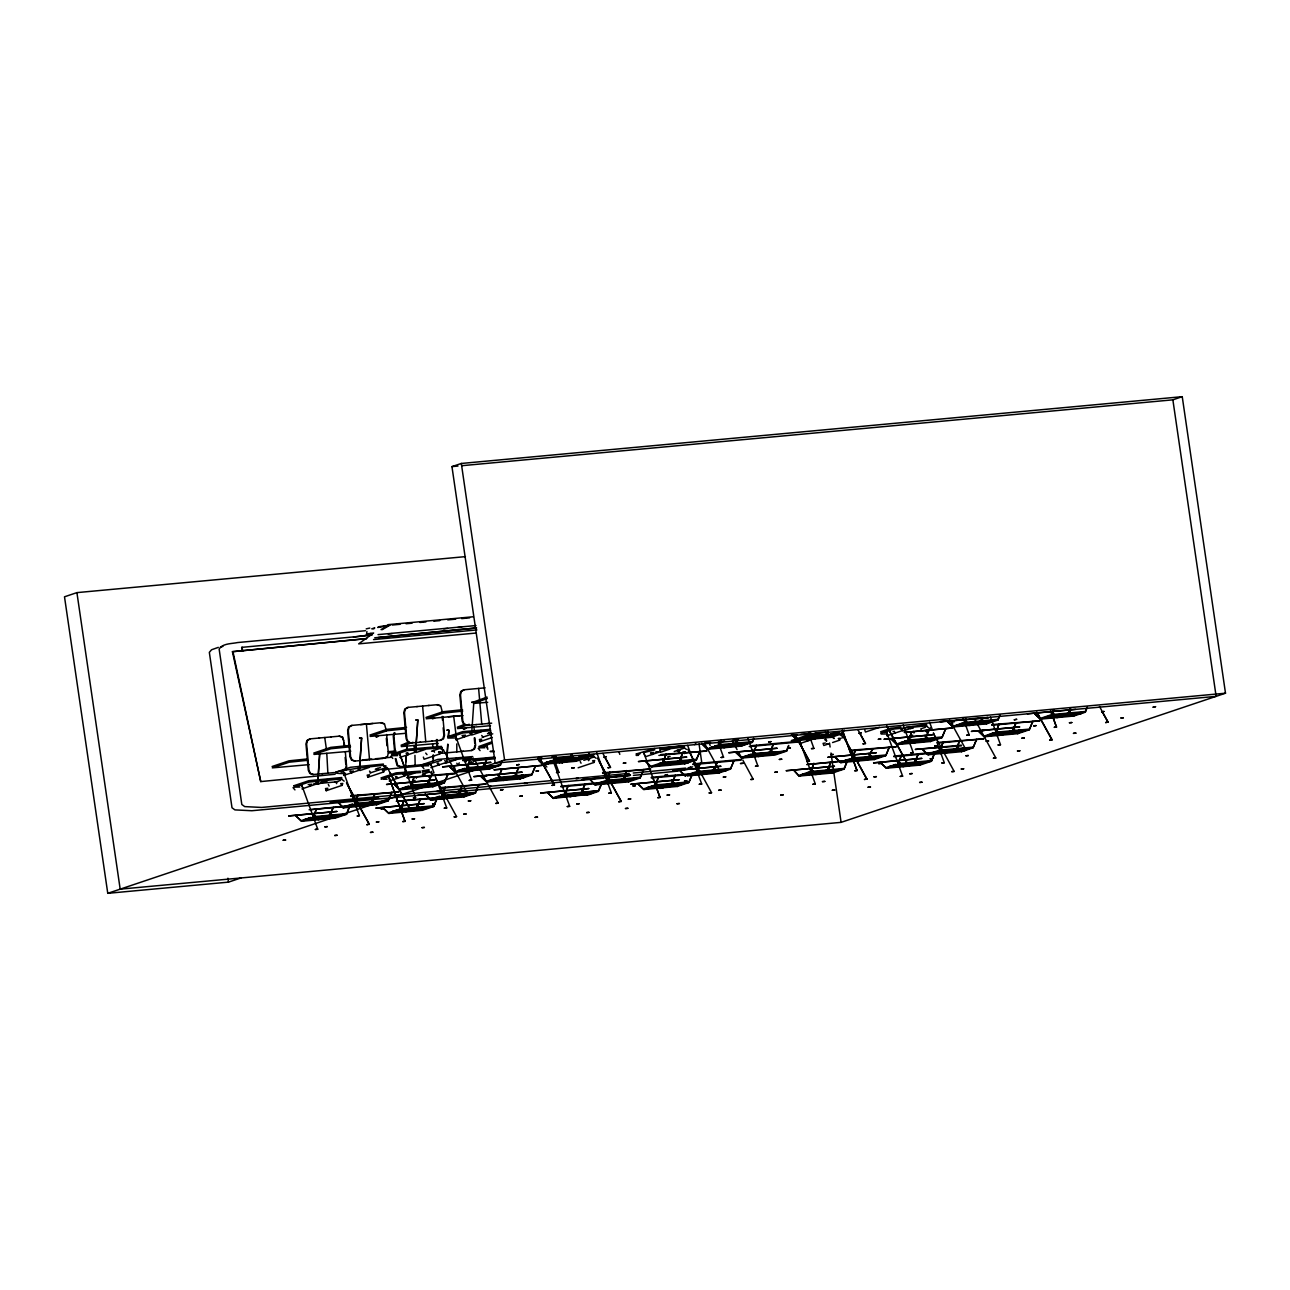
<?xml version="1.0" encoding="UTF-8"?>
<svg xmlns="http://www.w3.org/2000/svg" width="1290" height="1290" viewBox="0 0 1290 1290"><rect width="100%" height="100%" fill="white"/><g stroke="black" fill="none" stroke-linecap="round" stroke-linejoin="round"><path stroke-width="1.5" d="M385.807 767.711L385.936 765.809L383.598 766.018L385.807 767.711L370.02 773M431.553 771.404L431.424 773.307L429.231 771.614M442.131 747.781L442.002 749.684L439.809 748.006M473.22 757.956L473.091 759.858L470.882 758.165M841.854 734.026L841.725 735.929L839.532 734.236M301.957 788.899L317.727 783.594L319.581 753.666M319.791 753.505L317.727 783.594L315.728 781.885L317.646 781.708M357.394 768.453L359.394 770.146L361.603 738.074L359.394 770.146L343.624 775.451M405.221 769.856L405.495 765.857M405.769 761.842L406.173 755.843M406.592 749.829L406.866 745.83M389.241 781.047L405.012 775.758L406.398 755.698M406.802 749.684L407.076 745.668M415.525 750.248L413.59 750.425L415.59 752.135L417.799 720.046L415.59 752.135L399.819 757.44M447.017 754.408L447.711 744.411M448.259 736.397L448.888 730.221L448.469 736.235M447.92 744.265L446.679 762.309L430.908 767.615M473.817 702.421L471.705 702.341L473.817 702.421L471.608 734.51L455.822 739.815M369.311 824.181L366.908 824.697L369.311 824.181L346.478 782.74M410.978 810.749L408.575 811.249L410.978 810.749L387.194 767.566L385.887 770.049M437.084 791.189L439.455 790.98M456.563 816.635L454.193 816.844L456.563 816.635L435.681 778.354M498.23 803.186L495.86 803.412L498.23 803.186L474.494 759.729L473.172 762.213M554.458 784.884L552.056 785.4L554.458 784.884L539.252 757.246M570.631 760.02L568.261 760.245M610.476 767.26L608.074 767.776L610.476 767.26L602.865 753.441M621.216 801.284L618.813 801.783L621.216 801.284L597.447 758.101M711.548 792.721L709.178 792.947L711.548 792.721L687.812 749.264M736.477 752.909L738.847 752.699M753.215 779.289L750.845 779.499L753.215 779.289L742.782 760.004M775.064 752.489L772.694 752.699M809.443 760.987L807.04 761.487L809.443 760.987L795.188 735.074M865.461 743.363L863.058 743.862L865.461 743.363L857.85 729.543M866.896 778.966L864.494 779.482L866.896 778.966L844.079 737.525M908.563 765.534L906.161 766.034L908.563 765.534L886.698 725.802M954.165 771.42L951.778 771.63L954.165 771.42L933.267 733.139M995.832 757.972L993.445 758.197L995.832 757.972L974.934 719.691M1052.043 739.67L1049.657 740.186L1052.043 739.67L1036.838 712.032M1068.217 714.805L1065.846 715.031M1108.062 722.045L1105.659 722.561L1108.062 722.045L1099.499 706.501M310.245 784.546L311.422 784.175L310.245 786.11L309.471 784.352L308.197 784.659M408.124 753.102L407.85 754.747L406.076 753.199L407.334 752.892L408.108 754.65M464.126 735.477L465.303 735.09L464.126 737.025L463.352 735.268L462.078 735.574L463.852 737.122M293.04 787.61L294.942 789.899M390.902 756.15L392.805 758.456M416.751 804.944L422.362 810.313L388.854 813.426L383.211 808.008L388.854 813.426L398.707 810.12M421.991 766.325L423.894 768.63M441.664 793.044L447.178 797.752L458.579 793.914L461.997 785.594M466.593 765.26L472.092 769.953L483.508 766.115L487.168 758.343L483.702 766.76L472.092 770.662L466.561 765.228M478.187 748.313L480.09 750.603M544.944 764.696L546.847 767.002M645.726 761.519L651.337 766.905L684.845 763.793L679.314 757.778L684.748 763.841L696.358 759.923L699.857 751.457L696.261 759.971L662.754 763.067L666.075 754.069L662.85 763.035L651.24 766.937L645.71 761.487M654.981 782.578L657.771 784.61M679.894 770.694L685.506 776.08M724.593 741.137L718.498 742.347L724.013 747.765L735.622 743.862L737.009 740.492M752.86 751.135L758.359 755.827L769.775 751.989L773.436 744.217L769.969 752.634L758.359 756.537L752.828 751.103M880.828 762.825L886.44 768.211L919.947 765.099L931.461 761.229L934.234 754.489M891.406 739.218L897.018 744.588L930.525 741.492L924.995 735.461L930.429 741.524L942.039 737.622L945.522 729.14M908.16 737.67L913.675 742.363L925.091 738.525L928.752 730.753L925.285 739.17L913.675 743.072L908.144 737.638M964.178 720.046L968.322 723.4M978.707 731.365L984.302 736.751L1017.826 733.655L1012.279 727.625L1017.713 733.688L1029.339 729.785L1032.822 721.303L1029.226 729.818L995.719 732.913L999.04 723.916L995.815 732.881M980.932 718.482L986.544 723.867L953.036 726.98L947.392 721.562L953.036 726.98L962.888 723.658M1051.463 712.193L1055.623 715.563M678.669 751.909L676.879 750.457L678.153 750.151L678.927 751.909L680.104 749.974L678.943 750.28M833.985 738.541L832.276 737.074M826.406 741.024L824.729 739.622L825.858 739.122L826.729 740.879M378.325 768.582C379.55 772.226 374.406 768.292 377.535 768.469L378.357 770.162M345.059 770.178L345.978 766.744M345.72 770.13L346.639 766.695L345.317 751.683M394.192 732.688L393.273 736.122L394.917 754.892M394.837 732.639L393.918 736.074L395.579 754.844M433.005 762.277L433.585 755.101M474.93 745.459L474.01 748.893L471.205 750.538M443.325 749.748L467.174 792.721L464.771 793.237M843.047 735.993L841.822 738.283M341.995 785.4L342.785 783.449L340.657 783.643L341.995 785.4L326.209 790.706L325.499 788.561L327.821 788.255L326.209 790.706M383.662 771.952L384.452 770.017L382.324 770.211L383.662 771.952L367.876 777.257L367.166 775.129L369.488 774.806L367.876 777.257M439.858 753.941L440.648 751.989L438.519 752.199L439.858 753.941L424.088 759.246L423.362 757.101M593.9 762.487L594.69 760.552L592.578 760.745L593.9 762.487L578.13 767.792M839.58 740.186L840.37 738.235L838.258 738.428L839.58 740.186L832.566 742.54M349.364 807.556L346.591 814.296L312.97 817.425L316.55 808.975M313.083 817.392L316.566 808.927M349.122 806.992L346.478 814.329L334.965 818.199L301.57 821.262L295.926 815.861L301.57 821.262L311.422 817.957M354.637 803.993L357.959 794.995L354.734 803.96M391.741 792.382L388.258 800.848L376.632 804.75L371.197 798.687L376.745 804.718L343.237 807.83L337.69 801.8L343.124 807.863L353.089 804.509M400.368 809.556L403.851 801.074M410.946 785.949L414.154 776.967L410.736 785.288L444.244 782.192L447.92 774.403L444.453 782.837L432.843 786.739L427.409 780.676L432.94 786.707L399.432 789.803L393.901 783.788L399.336 789.851L409.285 786.497M416.912 807.346L420.347 799.042L417.122 808.008L405.512 811.91L400.077 805.847L404.141 809.846M431.182 775.919L427.7 784.385L416.09 788.287L410.543 782.853L416.09 787.577L427.49 783.74L431.166 775.967M436.407 799.139L433.779 806.492L400.255 809.588L403.834 801.122M436.649 799.703L433.875 806.444L422.265 810.346L416.718 804.912M441.922 796.156L445.244 787.142L442.035 796.107L475.446 793.044L479.025 784.53M466.754 767.663L500.359 765.244L466.851 768.356L470.173 759.342L466.948 768.324L455.338 772.226L449.807 766.776L455.435 772.178L488.958 769.082L500.262 764.567L501.633 761.229M462.255 786.126L458.788 794.559L447.178 798.462L441.632 793.028M501.858 761.842L500.472 765.212L488.846 769.114L483.411 763.051L487.491 767.066M501.713 769.63L498.23 778.096L486.62 781.998L481.073 776.564L486.717 781.966L520.225 778.87L514.694 772.839L520.128 778.902L531.738 775L535.221 766.518L531.641 775.032L498.134 778.128L501.697 769.662M517.758 769.808L514.984 776.548L503.374 780.45L497.843 775L503.374 779.724L514.791 775.903L518.467 768.066M588.917 753.392L587.643 757.407L554.136 760.503L555.409 756.504M554.249 760.471L555.635 757.101M572.163 754.94L570.793 758.278L559.392 762.1M572.389 755.553L571.002 758.923L559.376 762.825L553.942 756.762L558.022 760.778M589.143 754.005L587.756 757.375L576.13 761.277L570.712 755.214L576.243 761.245L542.735 764.341L538.559 759.649M581.548 792.286L584.967 783.965L581.742 792.947L570.132 796.849L564.585 791.399L570.132 796.124L579.645 792.931M601.979 782.917L598.496 791.383L586.885 795.285M606.655 781.047L609.88 772.081L606.558 781.079L640.066 777.983L643.629 769.517L640.163 777.951L628.553 781.853L623.118 775.79L628.649 781.821L595.141 784.917L589.611 778.886L595.045 784.949L604.994 781.611M692.343 774.065L688.86 782.546L677.25 786.449L643.839 789.512L638.195 784.11L643.839 789.512L655.352 785.642L688.763 782.578L692.327 774.113M697.019 772.21L700.244 763.245L696.923 772.242L730.43 769.146L734.01 760.632L730.43 769.146L718.917 773L687.473 775.887M720.03 741.428L718.756 745.443L720.949 740.347M717.256 762.18L713.773 770.662L702.163 774.564L696.616 769.114L702.163 773.839L713.563 770.001L717.24 762.229M736.784 739.88L735.413 743.217L724.013 747.039L718.578 741.702M753.537 738.332L752.28 742.347L714.854 746.039L748.377 742.943M753.763 738.928L752.376 742.314L740.766 746.217L735.332 740.154L738.041 742.814M753.021 753.537L786.626 751.119L753.118 754.231L756.44 745.217L753.215 754.199L741.605 758.101L736.074 752.65L741.605 757.375L775.113 754.279L786.529 750.441L788.577 745.443M788.803 746.039L786.723 751.086L775.113 754.989L741.702 758.068M810.394 732.591L809.12 736.606L842.644 733.494L844.128 730.092M810.62 733.204L809.233 736.574L797.607 740.476L792.076 735.026L797.72 740.444L831.228 737.332L827.051 732.639M810.668 772.178L813.893 763.212L810.572 772.226L844.079 769.114L846.95 762.342M827.374 731.64L825.987 735.01L814.377 738.912L808.83 733.478M846.708 761.777L844.079 769.114L832.566 772.984L799.155 776.048L793.624 770.033L799.058 776.08L809.007 772.742M850.674 759.294L840.725 762.648L835.178 757.198L840.822 762.616L874.33 759.504L868.799 753.473L874.233 759.536L885.843 755.634L889.326 747.168L885.746 755.666L852.222 758.778L855.56 749.78L852.335 758.746M934.008 753.924L931.364 761.277L897.856 764.373L901.178 755.376M901.42 755.908L897.953 764.341L886.343 768.243L880.812 762.793M914.513 762.132L918.174 754.36M918.19 754.311L914.707 762.793L903.097 766.695L897.663 760.632L901.742 764.631M943.103 742.427L939.62 750.893L928.01 754.795L922.463 749.361L928.107 754.763L961.614 751.667L956.083 745.636L961.518 751.699L973.128 747.797L976.611 739.315L973.031 747.829L939.523 750.941L943.087 742.476M999.218 716.014L997.96 720.03L964.436 723.142L965.71 719.127M964.549 723.11L965.936 719.739M959.599 740.379L956.18 748.7L944.764 752.538L939.249 747.829L944.764 753.247L956.374 749.345L959.841 740.928M982.464 717.579L981.093 720.9L969.693 724.738M982.69 718.175L981.303 721.545L969.693 725.448L964.146 720.014M1000.137 714.95L998.057 719.997L986.447 723.9L980.9 718.466M1053.688 709.613L1051.737 715.289L1085.245 712.193L1086.503 708.178M1051.834 715.257L1053.914 710.21M1070.442 708.065L1068.378 713.064L1056.978 716.885M1070.668 708.645L1068.588 713.709L1056.978 717.611L1051.431 712.161M1087.422 707.097L1085.341 712.161L1073.732 716.063L1068.297 710L1073.828 716.031L1040.321 719.127L1034.677 713.725L1040.321 719.127L1050.173 715.821M442.099 752.038L443.405 749.554M431.521 775.661L432.827 773.162M929.106 730.446L930.413 727.947M366.924 631.536L366.602 633.793L372.552 633.245M336.658 783.659L335.884 781.901L313.309 783.998M434.52 752.199L433.746 750.441L432.553 750.828M490.522 734.591L489.749 732.817L488.571 733.204M834.275 738.38L832.679 736.88M921.576 730.543L920.754 728.85M329.144 786.094L328.305 784.433M370.811 772.662L369.504 771.081M427.006 754.634L425.7 753.07M416.428 778.257L415.59 776.596M482.96 737.122L481.718 735.445M581.048 763.196L580.21 761.519M914.03 733.043L913.191 731.382M353.089 770.727L351.912 772.662L351.138 770.904L349.864 771.21L351.638 772.758M563.327 761.261L562.15 763.196L561.376 761.439M345.526 773.258L344.333 775.209L343.527 773.339M459.288 762.874L458.031 764.922L456.789 763.245M466.787 760.439L465.642 762.309L464.835 760.616M480.09 741.621L481.686 739.17L479.38 739.476L480.09 741.621L492.361 737.493M272.109 766.502L289.008 760.826L306.73 759.004M313.776 753.054L330.675 747.378L350.332 745.378M335.384 772.339L350.477 767.276L383.453 764.067M369.972 735.042L386.871 729.366L406.543 727.366M391.596 754.327L406.673 749.264L441.632 746.394M401.061 745.217L409.043 742.185M425.99 717.417L442.889 711.741L462.546 709.742M381.018 777.935L396.094 772.871L420.33 771.162M381.211 779.305L396.304 774.242L420.54 772.533M422.685 764.502L437.762 759.423L472.721 756.569M473.462 702.05L487.136 697.1M457.273 727.205L465.238 724.174M441.841 747.765L406.882 750.619L391.789 755.698L397.659 755.585M478.88 746.491L491.232 742.04M545.944 762.487L547.928 762.825M791.318 740.573L806.395 735.494L818.892 734.881M791.512 741.943L809.024 735.913L842.644 733.494L831.131 737.364L825.616 731.946M373.649 632.955L358.668 643.855L476.026 633.051M689.65 767.776L690.666 767.115M434.601 718.207L432.376 718.836M310.358 738.847L307.552 740.492L306.633 743.927L308.939 770.178L310.455 773.387L313.502 774.5M352.025 725.399L349.219 727.044L348.3 730.479L350.606 756.746L352.122 759.955L355.169 761.052M408.221 707.388L405.415 709.032L404.496 712.467L406.818 738.735L408.317 741.943L411.365 743.04M464.239 689.763L461.433 691.408L460.514 694.842L462.82 721.11L464.319 724.319L467.367 725.415M383.92 758.375L386.726 756.73M384.581 758.327L387.387 756.682L388.306 753.247L386.645 734.494M440.116 740.363L442.922 738.719L443.841 735.284L443.179 727.786M381.018 629.601L387.871 625.795L377.728 627.488M382.017 629.73L390.338 624.957L378.341 626.811M365.844 635.212L371.069 633.39M696.535 765.744L700.47 763.825L701.663 761.874L699.051 743.943M371.327 633.793L368.392 634.841A44.666 21.075 84.7 0 0 367.666 635.164L353.46 637.083M465.416 556.635L76.916 592.626L64.5 596.802L107.763 893.325L228.475 882.134L240.908 877.958M1182.237 396.675L1172.868 399.836L1216.131 696.358L495.215 763.132L451.951 466.609L461.32 463.465L1182.237 396.675L1225.5 693.198L841.096 822.359L120.18 889.149L76.916 592.626M242.181 651.337L242.101 647.209L242.681 651.176M335.126 774.258L260.741 781.595L232.426 651.692L366.747 638.55M487.346 698.471L473.656 703.421L487.733 702.292M260.741 781.595L232.926 651.531M413.042 742.282L401.271 746.587L438.084 743.363M469.238 724.271L457.466 728.576L490.506 725.69M321.726 781.385L327.176 779.547L327.37 780.918L318.291 783.965M359.958 770.533L369.037 767.486L368.843 766.115M475.607 732.301L481.057 730.479L481.251 731.833L472.172 734.897M416.154 752.522L425.249 749.458L425.039 748.103M335.368 782.111L340.528 780.369M375.309 769.243L380.469 767.502M431.505 751.231L440.116 748.329M487.523 733.607L490.958 732.446M482.234 737.364L492.764 733.833M491.425 743.411L479.074 747.845L484.943 747.732M409.011 773.549L414.461 771.71L414.671 773.081L407.398 775.516M445.437 763.293L456.321 759.633L456.128 758.262M422.652 774.258L429.538 771.952M466.045 760.245L471.205 758.504M310.971 817.392L301.457 820.585L334.981 817.473L346.381 813.651L312.873 816.747M352.638 803.944L343.124 807.137L376.648 804.041L388.048 800.203L391.725 792.431M408.833 785.933L399.336 789.125L432.843 786.029L444.357 782.869L410.833 785.981M464.851 768.308L455.338 771.501L488.846 768.405M107.763 893.325L504.584 759.987L1225.5 693.198M439.922 796.107L430.425 799.3L424.99 793.963L430.409 800.01L440.374 796.672M552.588 761.035L542.622 764.373L538.494 760.31M405.512 811.184L415.009 807.991M583.838 760.358L594.158 756.891M639.953 753.844L636.196 755.408L638.502 755.343M643.388 752.699L654.836 749.845M665.817 749.022L669.446 747.813L669.655 749.168L660.561 752.231M645.984 756.553L659.996 751.844L659.932 749.958M674.202 751.506L684.522 748.039M660.754 763.019L651.24 766.228L688.65 762.519L655.143 765.631M717.208 745.975L707.243 749.313L701.712 743.862M611.799 782.691L623.199 778.854L626.634 770.533L623.409 779.499L611.799 783.401L606.365 777.338L610.444 781.353M667.994 764.664L679.411 760.826L682.829 752.522L679.604 761.487L667.994 765.389L662.56 759.326L666.64 763.325M585.499 793.931L581.451 789.222L586.885 794.576L598.302 790.738L601.962 782.966M684.748 763.116L696.165 759.278L662.657 762.39M687.312 774.758L696.81 771.565L730.334 768.453L718.917 772.291L687.376 775.209M687.054 775.548L695.358 772.774M741.605 757.375L751.119 754.182M662.399 786.642L671.897 783.449L675.331 775.129L672.106 784.094L660.496 787.997M825.777 734.365L814.377 738.202L808.943 732.865M799.542 743.685L815.312 738.38L813.313 736.671M821.327 736.929L828.889 735.348M842.531 732.817L831.131 736.654L797.623 739.75M829.067 743.717L823.81 745.491L823.085 743.346L825.407 743.04M879.49 727.334L865.477 732.043L864.751 729.914M880.635 731.753L890.955 728.286L900.823 727.125M880.828 733.123L893.889 729.027L926.865 725.818M886.827 735.832L902.613 730.543L902.532 728.657M903.177 730.914L912.256 727.866L912.062 726.496L926.655 724.448M921.963 728.463L925.414 727.318M850.223 758.73L840.725 761.922L874.233 758.826L885.633 754.989L852.126 758.101M962.437 723.093L952.939 726.286L986.447 723.19L997.847 719.352L964.339 722.448M895.857 764.325L886.343 767.534L919.851 764.422L931.267 760.584L897.759 763.696M993.719 732.881L984.206 736.074L1017.713 732.962L1029.13 729.124L995.622 732.236M994.155 733.446L984.206 736.784L978.675 731.349M903.097 765.97L912.611 762.777M961.518 750.974L972.934 747.152L939.426 750.248L928.01 754.086L965.42 750.393L931.815 752.812M371.73 628.843L374.729 627.859M373.084 628.891L374.455 628.456M218.316 647.37L211.56 649.757L209.335 652.353L232.006 807.766L234.925 809.894L251.856 810.733L603.478 778.16M684.909 769.63L680.668 770.646M336.674 782.014L337.835 781.724M423.959 774.177L425.12 773.871L423.975 775.758L422.378 774.258M588.579 759.117L589.74 758.81L588.595 760.697L587.788 759.004M652.53 752.715L653.691 752.425L652.514 754.36L651.74 752.602L650.482 752.909L652.256 754.457M366.199 628.875L369.779 628.069M334.61 782.208L335.884 781.901M893.083 731.607L894.341 731.285L895.115 733.059M803.864 737.493L806.605 736.864M692.682 766.873L688.134 767.776M415.557 797.51L413.235 798.01L415.622 797.784L399.594 753.602L397.239 754.021M490.99 786.207L488.62 786.416M359.362 815.522L357.04 816.022L359.41 815.812L343.398 771.63L341.044 772.033M404.979 821.117L402.657 821.617L405.044 821.408L389.016 777.225L405.044 821.408M659.98 797.22L657.642 797.72L660.029 797.494L644 753.312L644.79 755.618M1056.446 726.834L1054.124 727.334L1056.51 727.109L1051.124 712.193M856.947 770.307L854.625 770.807L857.012 770.598L842.322 730.076M716.676 770.324L719.078 769.824L704.824 743.911M962.356 748.023L964.759 747.507L949.553 719.885M220.525 646.887L222.864 646.467M453.258 736.397L455.612 735.977L471.624 780.16L469.254 780.385L471.624 780.16M484.524 746.168L486.878 745.765L487.668 748.055M299.377 785.481L301.731 785.062L317.743 829.244L315.373 829.47L317.743 829.244M428.328 764.196L430.683 763.777L434.004 772.92M884.247 732.414L886.601 732.01L902.629 776.193L900.259 776.403L902.629 776.193M490.426 729.334L462.691 731.64L447.598 736.703L449.904 736.638M490.619 730.688L462.884 732.994L447.807 738.074L455.451 737.928M383.646 765.438C387.532 764.519 311.277 773.113 343.253 773.565M341.786 777.515L308.81 780.708L293.733 785.787L296.023 785.723M341.979 778.87L309.003 782.079L293.927 787.158L299.796 787.045M470.931 757.585L450.452 760.181M422.088 770.872L429.07 769.662M422.281 772.226L429.264 771.033M593.69 754.602L579.081 756.649L579.291 758.02L593.9 755.972M684.055 745.765L659.996 748.41M684.264 747.12L660.206 749.764M830.647 733.8L839.371 732.301M834.34 734.558L837.823 733.962M678.33 771.065L633.438 775.387M441.519 760.31L422.878 765.873L428.748 765.76M654.643 748.49L636.002 754.037L638.292 753.973M415.106 780.402L412.784 780.724L413.51 782.853M670.091 756.504L667.769 756.811L668.494 758.955M954.358 721.755L952.036 722.061L952.762 724.206M912.691 735.187L910.385 735.51L911.095 737.638M685.7 768.114L633.245 773.016M374.745 637.776L476.607 627.891M232.426 651.692L366.263 638.711M378.244 637.55L476.123 628.053M383.065 769.598L423.023 765.728M474.946 760.697L494.925 758.746M428.474 705.501L437.632 704.663L440.68 705.759L442.518 712.725M330.611 736.961L339.77 736.122L342.817 737.219L344.817 746.055M487.636 723.529L491.684 723.174M431.618 741.153L440.777 740.315L443.583 738.67L444.502 735.236L442.841 716.482M375.422 759.181L382.872 758.488M462.707 751.328L471.866 750.49L474.672 748.845L475.591 745.41L474.93 737.912M421.04 764.776L424.442 764.454M451.951 466.609L457.966 466.061M461.965 465.69L1172.868 399.836M388.048 624.65L473.414 616.749M392.176 625.037L400.11 624.296M406.06 623.747L412.026 623.199M419.959 622.457L425.926 621.909M433.859 621.183L439.809 620.619M447.759 619.893L455.693 619.152M461.659 618.603L469.592 617.862M365.473 630.713L237.602 642.549C231.619 643.839 222.606 643.291 219.139 649.063L241.811 804.476L244.713 806.605L261.66 807.443L629.262 773.387M241.601 647.37L372.036 635.18M378.034 634.615L475.978 625.553M388.177 633.971L392.144 633.616M443.76 628.827L447.727 628.456M457.66 627.537L461.626 627.166M373.536 639.566L476.897 629.923M485.137 687.828L463.578 689.811L460.772 691.456L459.853 694.891L462.175 721.158L463.674 724.367L466.722 725.464L476.526 724.577M416.735 706.597L429.135 705.453M417.379 706.549L407.575 707.436L404.77 709.081L403.851 712.515L406.156 738.783L407.656 741.992L410.704 743.088L420.524 742.202M462.755 711.113L443.083 713.112L426.184 718.788L463.013 715.563M360.523 724.609L381.437 722.674L384.485 723.787L386.323 730.737M372.923 723.464L351.364 725.448L348.558 727.092L347.639 730.527L349.961 756.795L351.461 760.004L354.508 761.1L376.067 759.133M448.469 716.724L460.224 715.628M404.802 728.915L387.081 730.737L370.182 736.413L405.108 733.365M318.856 738.041L331.256 736.913M319.517 738.009L309.697 738.896L306.891 740.541L305.972 743.975L308.294 770.227L309.793 773.436L312.841 774.548L322.661 773.661M475.881 724.625L488.281 723.48M350.541 746.749L330.869 748.748L313.97 754.424L350.799 751.199M419.863 742.25L432.263 741.105M388.226 751.699L395.966 750.974M306.939 760.374L289.218 762.197L272.319 767.873L309.132 764.631M388.419 753.07L396.159 752.344M362.297 759.955L371.778 759.084M375.567 758.73L390.741 757.327M463.352 751.28L442.454 753.215L439.406 752.102M494.086 751.086L490.071 751.457L494.183 751.78M462.868 760.02L494.957 757.053M322 773.71L334.4 772.565M462.965 760.713L495.054 757.73M409.285 765.857L421.685 764.728M409.946 765.809L400.126 766.695L397.078 765.599L395.256 758.633M537.898 758.246L541.913 757.875M551.943 756.956L555.958 756.585M695.89 743.798L694.601 744.62M704.534 743.008L710.548 742.443M732.607 740.396L738.622 739.847M790.98 735.219L797.01 734.655M801.009 734.284L811.039 733.349M815.054 732.978L825.084 732.059M952.213 720.513L940.184 721.626L988.414 717.853L987.124 717.272M956.229 720.143L966.258 719.207M970.274 718.836L980.303 717.901M554.039 759.826L587.547 756.714L576.146 760.552L542.622 763.664L560.731 757.81L573.212 757.198M906.177 727.044L910.095 726.673M738.799 745.668L707.259 748.603L701.825 743.25M454.983 773.194L406.85 777.644L455.08 773.871M751.135 745.717L797.252 741.444M660.77 754.553L707.001 750.974L658.868 755.424M749.232 746.587L797.365 742.121M991.736 724.593L1039.966 720.82L991.833 725.27M813.909 748.41L811.523 748.635L813.909 748.41L808.524 733.51M558.909 772.323L556.538 772.549L558.909 772.323L552.878 755.747M438.471 783.643L407.043 787.255M723.545 757.262L721.158 757.472L723.545 757.262L718.159 742.347M780.756 751.893L749.216 754.827L780.853 752.586M690.392 760.745L658.851 763.664L690.489 761.423M969.209 734.945L966.839 735.171L969.209 734.945L963.179 718.369M438.584 784.336L403.141 787.851L436.649 784.739M490.426 779.999L524.03 777.58L490.522 780.692M1023.357 730.591L991.817 733.51L1023.454 731.269M350.654 795.672L398.884 791.899L350.751 796.349M692.924 763.922L741.057 759.455M439.938 787.642L486.169 784.046L440.051 788.319M602.559 772.758L650.789 768.985L602.656 773.436M693.02 764.599L741.153 760.149M850.239 750.264L896.469 746.684L850.352 750.957M937.54 742.427L983.77 738.831L937.637 743.105M607.461 777.789L629.439 775.758M961.389 745.152L915.255 749.426L961.485 745.83M354.54 803.315L388.145 800.88L350.832 805.266M757.891 766.034L755.521 766.26L757.891 766.034L747.861 738.315M441.825 795.462L475.333 792.366L479.009 784.578M469.56 793.818L438.116 797.43M913.207 752.57L910.837 752.796L913.207 752.57L903.177 724.851M1000.492 744.733L998.121 744.959L1000.492 744.733L990.462 717.014M382.372 802.348L309.084 809.798M651.256 777.354L726.625 770.42L693.117 773.516M469.657 794.511L396.272 801.267L434.472 798.413M560.892 786.207L609.025 781.74M879.861 756.456L848.433 760.052M311.084 809.604L349.203 806.073M651.353 778.047L695.487 773.952M969.129 748.426L935.718 752.215M438.487 798.042L444.502 797.494M879.974 757.133L806.669 764.583M560.989 786.884L605.123 782.804M893.857 756.053L969.225 749.103M808.685 764.389L844.773 761.052M848.788 760.681L854.802 760.116M893.97 756.73L930.058 753.392M936.072 752.828L941.99 751.586M701.696 784.062L699.309 784.272L701.696 784.062L687.667 745.362M446.711 807.959L444.324 808.185L446.711 807.959L435.343 776.58M611.331 792.899L608.944 793.124L611.331 792.899L596.641 752.376M944.296 762.745L941.926 762.971L944.296 762.745L936.927 742.347M569.664 806.347L567.294 806.556L569.664 806.347L553.636 762.164M815.345 784.03L812.958 784.256L815.345 784.03L799.316 739.847L800.106 742.153M478.606 688.425L481.75 724.077M422.604 706.049L425.748 741.702M453.693 716.224L455.918 733.994M366.408 724.061L369.537 759.713M324.741 737.509L326.435 749.345M456.837 751.876L456.789 743.911M415.17 765.309L414.945 755.36M327.87 773.162L326.789 753.312M548.137 764.18C539.784 763.777 570.841 756.037 573.405 758.552M881.102 734.042L886.456 733.962M815.522 736.3L819.086 736.251M793.818 741.879L797.381 741.831M383.501 779.257L387.081 779.192M417.799 720.046L415.686 719.965L417.573 720.207M448.888 730.221L446.775 730.14L448.662 730.382M361.603 738.074L359.491 737.977L361.377 738.235M405.108 743.572L407.221 743.669M436.988 704.711L440.035 705.807M380.776 722.722L383.823 723.835M438.745 752.151L441.793 753.263M339.109 736.171L342.156 737.267L343.672 740.476M400.787 766.663L397.739 765.551L395.901 758.585M926.817 726.399L929.01 728.092M684.216 747.716L686.409 749.393M593.851 756.553L596.044 758.246M341.931 779.45L344.14 781.143M900.614 728.834L902.613 730.543M469.608 732.801L471.608 734.51L471.527 732.623M444.679 760.6L446.679 762.309L446.598 760.423M403.012 774.048L405.012 775.758M438.923 764.922L437.165 763.374L438.423 763.067L439.197 764.825M397.272 778.354L395.498 776.822L396.756 776.499L397.53 778.273M891.39 739.186L896.921 744.636L908.531 740.734L941.942 737.654L945.506 729.189M772.404 751.602L769.678 748.926L775.113 754.279M679.862 770.662L685.409 776.112M654.949 782.562L657.739 785.288M329.547 812.136L333.61 816.151M329.466 812.781L334.981 817.473M427.941 775.806L429.28 777.564M1102.321 711.951L1108.029 722.336M1037.74 713.999L1052.027 739.96M886.617 726.012L908.531 765.825M859.721 733.252L865.429 743.637M843.999 737.719L855.431 758.488M857.35 761.955L866.864 779.257M795.124 735.3L809.427 761.261M732.333 740.992L737.074 749.635M738.976 753.086L740.879 756.537M604.736 757.166L610.444 767.55M599.269 761.761L621.183 801.574M540.139 759.213L554.442 785.175M389.983 772.952L410.946 811.039M347.365 784.675L354.992 798.51M356.895 801.977L369.279 824.471M807.056 739.138L807.83 740.895M886.746 733.736L887.552 735.59M799.461 741.573L800.251 743.443M487.023 747.49L487.83 749.361M455.741 737.703L456.547 739.573M389.145 778.95L389.951 780.805M1050.479 710.532L1056.51 727.109M929.606 722.223L932.267 729.543M933.589 733.204L935.589 738.686M843.08 732.317L857.012 770.598M652.659 777.225L660.029 797.494M408.237 777.515L399.594 753.602M886.601 732.01L887.391 734.3M455.612 735.977L456.386 738.283M430.683 763.777L431.473 766.083M343.398 771.63L344.172 773.919M301.731 785.062L302.505 787.368M709.435 743.379L710.161 745.507M619.071 752.215L619.797 754.36M454.451 767.276L455.176 769.421M1077.537 714.063L1044.126 717.853L1081.439 713.467L1047.931 716.579M1075.602 709.323L1027.469 713.773M827.777 731.091L828.357 735.074M829.518 743.04L830.099 747.023M830.986 753.005L841.096 822.359M632.358 779.853L598.85 782.966L636.163 778.579L602.753 782.369M586.885 794.576L553.475 798.365L547.863 792.979L553.378 798.397L564.988 794.495L598.302 790.738L564.778 793.85L553.378 797.672L590.788 793.979L557.28 797.075M461.32 463.465L504.584 759.987M465.9 790.851L417.767 795.317M227.911 878.216L228.475 882.134M473.93 726.657L474.43 732.285M474.269 737.961L474.768 743.588M442.196 716.531L442.518 720.272M437.068 739.525L437.729 747.023M436.423 739.573L437.084 747.071M432.601 743.846L432.924 747.603M432.94 755.15L433.263 758.891M414.074 745.459L414.429 749.426M386.323 738.299L386.984 745.797M343.833 742.347L344.156 746.104M345.156 757.359L345.817 764.873M569.567 758.794L569.648 760.681M283.203 840.274L285.59 840.048L283.203 840.274M324.87 826.826L327.241 826.616L324.87 826.826M370.504 832.437L372.875 832.211L370.504 832.437M381.082 808.814L383.453 808.604L381.082 808.814M412.155 818.989L414.541 818.763L412.155 818.989M468.367 800.977L470.737 800.751L468.367 800.977M484.556 775.822L486.927 775.596L484.556 775.822M523.176 775.096L520.789 775.613L523.176 775.096M524.369 783.353L526.755 783.127L524.369 783.353M535.124 817.36L537.495 817.15L535.124 817.36M571.841 767.969L574.227 767.76L571.841 767.969M576.791 803.928L579.162 803.702L576.791 803.928M625.489 808.524L627.859 808.298L625.489 808.524M632.987 785.916L635.357 785.691L632.987 785.916M657.948 751.893L655.546 752.393L657.948 751.893M662.883 787.835L660.48 788.351L662.883 787.835M667.156 795.091L669.526 794.866L667.156 795.091M688.989 768.292L691.375 768.066L688.989 768.292M723.351 777.064L725.722 776.854L723.351 777.064M779.354 759.439L781.74 759.23L779.354 759.439M780.805 795.059L783.175 794.834L780.805 795.059M822.569 736.816L820.166 737.332L822.569 736.816M822.472 781.627L824.842 781.401L822.472 781.627M826.842 744.072L829.212 743.846L826.842 744.072M868.089 787.222L870.46 786.997L868.089 787.222M878.667 763.599L881.038 763.39L878.667 763.599M912.933 727.979L910.53 728.495L912.933 727.979M909.756 773.774L912.127 773.549L909.756 773.774M934.669 745.975L937.056 745.765L934.669 745.975M965.952 755.763L968.322 755.537L965.952 755.763M982.142 730.608L984.528 730.382L982.142 730.608M1020.777 729.898L1018.374 730.398L1020.777 729.898M1021.97 738.138L1024.341 737.912L1021.97 738.138M1069.442 722.755L1071.813 722.545L1069.442 722.755M1155.534 706.678L1153.131 707.178L1155.534 706.678M312.777 813.684L318.211 819.747L329.837 815.844L333.32 807.379L329.627 815.199L318.211 819.037L312.777 813.684M354.444 800.251L359.878 806.315L371.504 802.412L374.987 793.931L371.294 801.751L359.878 805.589L354.444 800.251M458.498 790.851L463.932 796.914L475.542 793.011L463.932 796.188L430.521 799.977L464.029 796.881L458.498 790.851M671.816 780.385L677.25 786.449L671.816 780.385M713.483 766.953L718.917 773L713.483 766.953M810.378 768.469L815.812 774.532L827.422 770.63L830.905 762.164L827.212 769.985L815.812 773.823L810.378 768.469M827.132 766.921L832.566 772.984L827.132 766.921M852.045 755.037L857.479 761.1L869.089 757.198L872.572 748.716L868.88 756.537L857.479 760.374L852.045 755.037M914.417 759.084L919.851 765.131L914.417 759.084M995.525 729.173L1000.959 735.236L1012.569 731.333L1016.069 722.851L1012.376 730.688L1000.959 734.51L995.525 729.173M471.737 762.164L470.947 764.115L469.608 762.358L471.737 762.164M685.054 751.699L684.264 753.65L682.942 751.909L685.054 751.699M927.671 730.398L926.865 732.349L925.543 730.591L927.671 730.398M568.213 785.529L564.891 794.527L568.213 785.529M658.577 776.677L655.255 785.691L658.577 776.677M911.756 731.753L908.434 740.766L911.756 731.753M378.405 736.235L376.18 736.864L378.405 736.235M465.69 728.382L463.465 729.011L465.69 728.382M400.158 808.911L388.758 812.732L422.265 809.636L433.666 805.799L400.158 808.911M498.037 777.451L486.62 781.288L520.128 778.176L531.544 774.339L498.037 777.451M606.445 780.402L595.045 784.239L628.553 781.127L639.969 777.306L606.445 780.402M718.659 744.765L707.355 749.28L740.863 746.168L752.167 741.653L718.659 744.765M655.143 784.997L643.742 788.835L677.25 785.723L688.667 781.901L655.143 784.997M810.459 771.533L799.058 775.371L832.566 772.259L843.982 768.437L810.459 771.533M908.337 740.073L896.921 743.911L930.429 740.815L941.845 736.977L908.337 740.073M1051.624 714.612L1040.224 718.449L1073.732 715.337L1085.148 711.5L1051.624 714.612M519.048 764.502L516.726 765.018L519.048 764.502M538.462 770.823L536.092 771.049L538.462 770.823M606.332 756.666L604.01 757.166L606.332 756.666M434.972 803.831L432.601 804.041L434.972 803.831M625.747 762.987L623.376 763.196L625.747 762.987M502.858 789.657L500.536 790.173L502.858 789.657M578.275 778.354L575.904 778.579L578.275 778.354M378.776 821.843L376.406 822.053L378.776 821.843M770.952 741.605L768.63 742.105L770.952 741.605M337.109 835.275L334.739 835.501L337.109 835.275M522.273 795.978L519.886 796.204L522.273 795.978M466.061 813.99L463.691 814.216L466.061 813.99M790.383 747.926L787.997 748.135L790.383 747.926M667.478 774.597L665.156 775.096L667.478 774.597M861.317 732.768L858.995 733.268L861.317 732.768M424.394 827.438L422.024 827.664L424.394 827.438M742.895 763.293L740.524 763.519L742.895 763.293M686.893 780.918L684.522 781.143L686.893 780.918M880.748 739.073L878.361 739.299L880.748 739.073M833.259 754.457L830.889 754.666L833.259 754.457M630.697 798.929L628.311 799.155L630.697 798.929M1016.633 719.304L1014.311 719.804L1016.633 719.304M589.03 812.378L586.644 812.587L589.03 812.378M777.257 772.081L774.887 772.291L777.257 772.081M721.062 790.093L718.675 790.319L721.062 790.093M1036.047 725.609L1033.677 725.835L1036.047 725.609M1103.934 711.451L1101.612 711.951L1103.934 711.451M679.395 803.525L677.008 803.751L679.395 803.525M988.575 740.992L986.205 741.202L988.575 740.992M932.573 758.617L930.203 758.826L932.573 758.617M1123.348 717.772L1120.962 717.982L1123.348 717.772M1075.876 733.139L1073.49 733.365L1075.876 733.139M876.378 776.628L873.991 776.838L876.378 776.628M834.711 790.06L832.324 790.286L834.711 790.06M1019.858 750.764L1017.488 750.99L1019.858 750.764M963.662 768.775L961.276 769.001L963.662 768.775M921.995 782.224L919.625 782.45L921.995 782.224M490.732 762.374L442.599 766.841L490.732 762.374M496.457 765.841L462.949 768.953L496.457 765.841M838.742 734.091L805.218 737.203L838.742 734.091M583.741 758.004L550.233 761.1L583.741 758.004M492.651 767.115L459.143 770.227L492.651 767.115M834.936 735.365L801.413 738.477L834.936 735.365M994.042 720.626L960.534 723.738L994.042 720.626M579.936 759.278L546.428 762.374L579.936 759.278M744.572 744.217L711.048 747.313L744.572 744.217M990.252 721.9L956.729 725.012L990.252 721.9M542.268 765.341L494.135 769.808L542.268 765.341M952.568 727.979L904.435 732.43L952.568 727.979M434.714 779.999L386.581 784.465L434.714 779.999M776.999 748.248L728.866 752.715L776.999 748.248M521.999 772.162L473.865 776.612L521.999 772.162M686.635 757.101L638.502 761.552L686.635 757.101M932.315 734.784L884.182 739.251L932.315 734.784M1019.6 726.947L971.467 731.398L1019.6 726.947M527.739 775.629L494.231 778.725L527.739 775.629M778.918 752.989L745.41 756.101L778.918 752.989M938.04 738.251L904.532 741.363L938.04 738.251M934.234 739.525L900.726 742.637L934.234 739.525M1021.519 731.688L988.011 734.784L1021.519 731.688M720.788 766.276L672.654 770.727L720.788 766.276M378.518 798.01L330.385 802.477L378.518 798.01M630.423 775.113L582.29 779.563L630.423 775.113M876.104 752.796L827.97 757.262L876.104 752.796M380.437 802.767L346.929 805.863L380.437 802.767M722.722 771.017L689.215 774.113L722.722 771.017M467.738 794.914L434.214 798.026L467.738 794.914M878.038 757.553L844.531 760.649L878.038 757.553M336.851 811.458L288.718 815.909L336.851 811.458M679.121 779.708L630.987 784.175L679.121 779.708M424.136 803.622L376.003 808.072L424.136 803.622M588.756 788.545L540.623 793.011L588.756 788.545M834.437 766.244L786.303 770.711L834.437 766.244M921.737 758.407L873.604 762.858L921.737 758.407M342.576 814.925L309.068 818.021L342.576 814.925M684.861 783.175L651.353 786.271L684.861 783.175M429.876 807.072L396.353 810.185L429.876 807.072M594.497 792.012L560.989 795.124L594.497 792.012M338.77 816.199L305.262 819.311L338.77 816.199M681.056 784.449L647.548 787.561L681.056 784.449M840.177 769.711L806.653 772.807L840.177 769.711M426.071 808.362L392.547 811.458L426.071 808.362M927.462 761.858L893.954 764.97L927.462 761.858M836.371 770.985L802.864 774.097L836.371 770.985M923.656 763.148L890.148 766.244L923.656 763.148"/></g></svg>
